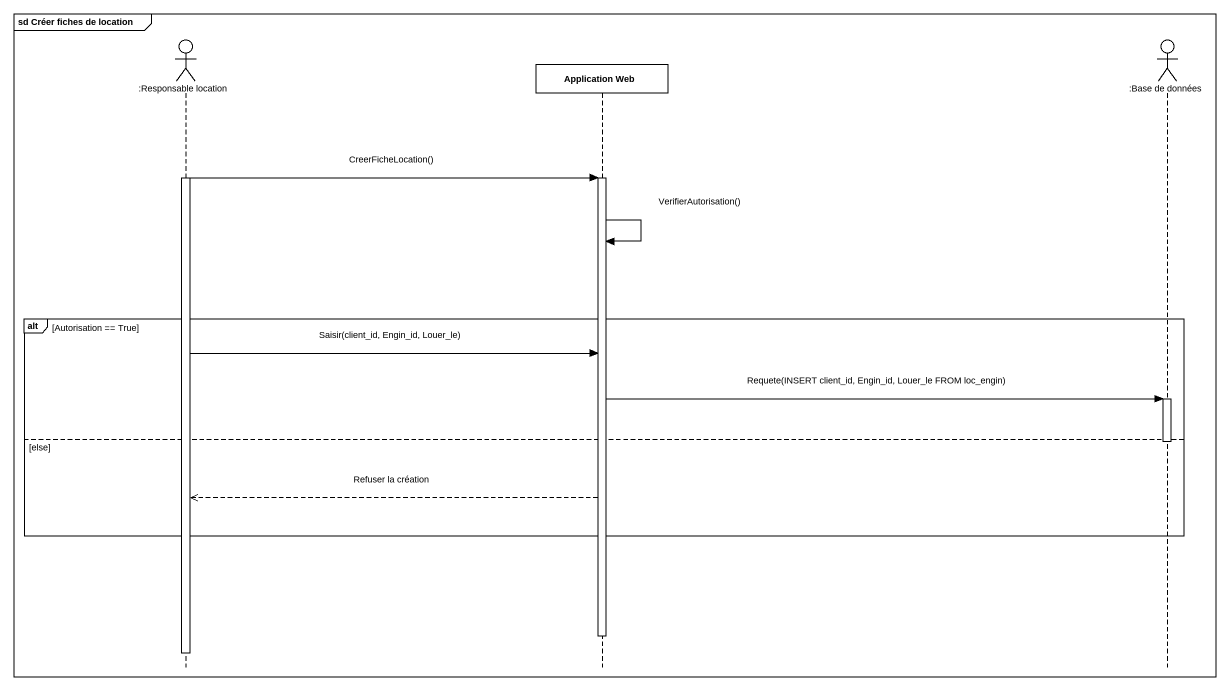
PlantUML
@startuml
mainframe sd Créer fiches de location
hide footbox
actor ":Responsable location" as Responsable_location
participant "Application Web" as Application_Web
actor ":Base de données" as Base_de_données

activate Responsable_location
Responsable_location -> Application_Web : CreerFicheLocation()
activate Application_Web
Application_Web -> Application_Web : VerifierAutorisation()
alt Autorisation == True
  Responsable_location -> Application_Web : Saisir(client_id, Engin_id, Louer_le)
  Application_Web -> Base_de_données : Requete(INSERT client_id, Engin_id, Louer_le FROM loc_engin)
  activate Base_de_données
else else
  deactivate Base_de_données
  Application_Web -->> Responsable_location : Refuser la création
end
deactivate Application_Web
deactivate Responsable_location
@enduml
